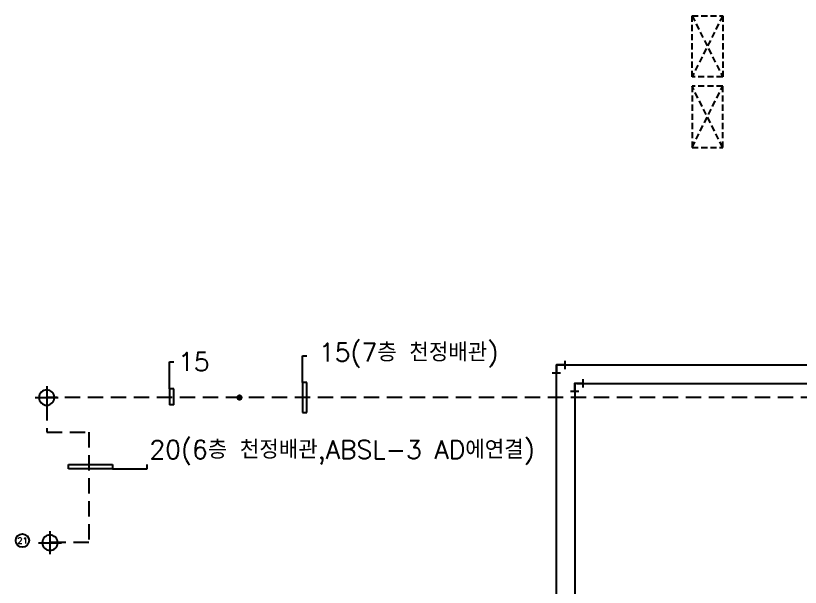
# Model space of a CAD drawing. Header units: millimetres. Extents: x 10903 to 284569, y 2319 to 62017.
# Drawn here: x 107940 to 120730, y 42521 to 51846 of the extents above; entities that cross this region are included whole.
import ezdxf
from ezdxf.enums import TextEntityAlignment as Align

# ---------------------------------------------------------------- set-up
doc = ezdxf.new("R2010")
doc.units = ezdxf.units.MM
for name, pattern in [('DASHED', [0.75, 0.5, -0.25]), ('DASHED2', [0.375, 0.25, -0.125]), ('HIDDEN', [0.375, 0.25, -0.125]), ('PHANTOM', [63.5, 31.75, -6.35, 6.35, -6.35, 6.35, -6.35])]:
    doc.linetypes.add(name, pattern=pattern)
for name, color, linetype in [('1', 8, 'Continuous'), ('5TXT', 7, 'Continuous'), ('AHU-02(SA)', 3, 'Continuous'), ('ex', 1, 'Continuous'), ('pipe', 3, 'Continuous'), ('UTIL-AIR', 3, 'DASHED2'), ('UTIL-RO', 4, 'Continuous'), ('VENT', 7, 'HIDDEN'), ('빌트인', 8, 'Continuous')]:
    doc.layers.add(name, color=color, linetype=linetype)
doc.styles.add('굴림', font='simple.shx', dxfattribs={"bigfont": 'whgtxt.shx'})

# ---------------------------------------------------------------- blocks, each defined once
blk = doc.blocks.new('SA20L')
at = {"color": 2, "linetype": 'Continuous'}
for p, q in [((1.59, 0.53), (0.53, 1.59)), ((0.53, -1.59), (1.59, -0.53))]:
    blk.add_line(p, q, dxfattribs=at)
at = {"color": 0, "linetype": 'Continuous'}
blk.add_lwpolyline([(1.06, -1.06), (0, 0), (1.06, 1.06)], dxfattribs=at)
at = {"color": 2, "linetype": 'Continuous'}
for p in [(1.06, 1.06), (1.06, -1.06)]:
    blk.add_point(p, dxfattribs=at)
blk = doc.blocks.new('P1')
at = {"layer": '1', "color": 1, "linetype": 'Continuous'}
for p, q in [((0, -112.5), (0, 112.5)), ((112.5, 0), (-112.5, 0))]:
    blk.add_line(p, q, dxfattribs=at)
at = {"layer": 'pipe', "color": 2}
blk.add_circle((0, 0), 75, dxfattribs=at)

msp = doc.modelspace()

# ---------------------------------------------------------------- linework, layer by layer
at = {"layer": '5TXT', "color": 2}
msp.add_circle((108049, 43283.3), 108.7, dxfattribs=at)
at = {"layer": 'AHU-02(SA)', "color": 1, "const_width": 50}
msp.add_lwpolyline([(111588.3, 45592.2, 1), (111588.3, 45642.2, 1)], format="xyb", close=True, dxfattribs=at)
at = {"layer": 'ex', "ltscale": 3000}
for p, q in [((112612.8, 45860.7), (112612.8, 46300.3)), ((112612.8, 46300.3), (112684.8, 46300.3)), ((110446.3, 45757.6), (110446.3, 46197.2)), ((110446.3, 46197.2), (110518.3, 46197.2)), ((112612.8, 45860.7), (112612.8, 45372.7)), ((112684.8, 45372.7), (112684.8, 45860.7)), ((110446.3, 45757.6), (110446.3, 45497.3)), ((110518.3, 45497.3), (110518.3, 45757.6)), ((112612.8, 45372.7), (112684.8, 45372.7)), ((108798.6, 44453.7), (108798.6, 44525.7)), ((108798.6, 44525.7), (109517.4, 44525.7)), ((110084.1, 44453.7), (110084.1, 44525.7)), ((109517.4, 44453.7), (108798.6, 44453.7)), ((109517.4, 44453.7), (110084.1, 44453.7))]:
    msp.add_line(p, q, dxfattribs=at)
at = {"layer": 'ex', "linetype": 'PHANTOM', "ltscale": 2}
for p, q in [((112684.8, 45860.7), (112612.8, 45860.7)), ((110518.3, 45757.6), (110446.3, 45757.6)), ((109517.4, 44525.7), (109517.4, 44453.7))]:
    msp.add_line(p, q, dxfattribs=at)
at = {"layer": 'UTIL-AIR', "linetype": 'DASHED', "lineweight": -3, "ltscale": 500}
for p, q in [((135615.6, 45616.7), (108444.3, 45616.7)), ((108445.6, 45492.1, 3.5), (108445.6, 45051.4)), ((108445.6, 45051.4), (109131.8, 45051.4)), ((109131.8, 45051.4), (109131.8, 43254.4)), ((109131.8, 43254.4), (108499.2, 43254.4))]:
    msp.add_line(p, q, dxfattribs=at)
at = {"layer": 'UTIL-RO'}
for p, q in [((116752.2, 46148.3), (116752.2, 35314.3)), ((117052.2, 45848.3), (117052.2, 35014.3)), ((117089.9, 45848.3), (125865.4, 45848.3))]:
    msp.add_line(p, q, dxfattribs=at)
at = {"layer": 'VENT', "color": 1, "linetype": 'Continuous', "lineweight": -3}
msp.add_line((110518.3, 45497.3), (110446.3, 45497.3), dxfattribs=at)
at = {"layer": '빌트인', "linetype": 'DASHED', "lineweight": -3, "ltscale": 200}
for p, q in [((119464.7, 51846.4), (118964.7, 50846.4)), ((118964.7, 51846.4), (119464.7, 50846.4)), ((119464.7, 49696.4), (118964.7, 50696.4)), ((118964.7, 49696.4), (119464.7, 50696.4))]:
    msp.add_line(p, q, dxfattribs=at)
at = {"layer": '빌트인', "color": 4, "linetype": 'Continuous', "lineweight": -3}
msp.add_line((116755, 46148.3), (125995.7, 46148.3), dxfattribs=at)
at = {"layer": '빌트인', "linetype": 'DASHED', "lineweight": -3, "ltscale": 200}
for points in [[(119464.7, 50846.4), (118964.7, 50846.4), (118964.7, 51846.4), (119464.7, 51846.4)], [(119464.7, 50696.4), (118964.7, 50696.4), (118964.7, 49696.4), (119464.7, 49696.4)]]:
    msp.add_lwpolyline(points, close=True, dxfattribs=at)

# ---------------------------------------------------------------- block references
at = {"layer": 'pipe', "xscale": -1.666666666664241, "yscale": 1.666666666664241, "zscale": 1.666666666666667, "rotation": 270}
for p in [(108445.6, 45617.1, 3.5), (108499.2, 43248.9)]:
    msp.add_blockref('P1', p, dxfattribs=at)
at = {"layer": 'UTIL-RO', "yscale": 90, "zscale": 89.99999999999997, "rotation": 134.9999999999057}
for p, xscale in [((116755, 46148.3), -89.99999999996903), ((117050.4, 45848.3), -89.99999999996902)]:
    msp.add_blockref('SA20L', p, dxfattribs=dict(at, xscale=xscale))

# ---------------------------------------------------------------- texts
at = {"layer": '5TXT', "color": 7, "style": '굴림'}
for s, p in [('15(7층 천정배관)', (114344.8, 46355)), ('15', (110844, 46200.8)), ('20(6층 천정배관,ABSL-3 AD에연결)', (113260.4, 44768.3))]:
    msp.add_text(s, height=300, dxfattribs=at).set_placement(p, align=Align.MIDDLE_CENTER)
at = {"layer": '5TXT', "color": 2, "style": '굴림'}
msp.add_text('21', height=100, rotation=0, dxfattribs=at).set_placement((108052.4, 43284.1, -1.5), align=Align.MIDDLE_CENTER)

doc.saveas('drawing.dxf')
